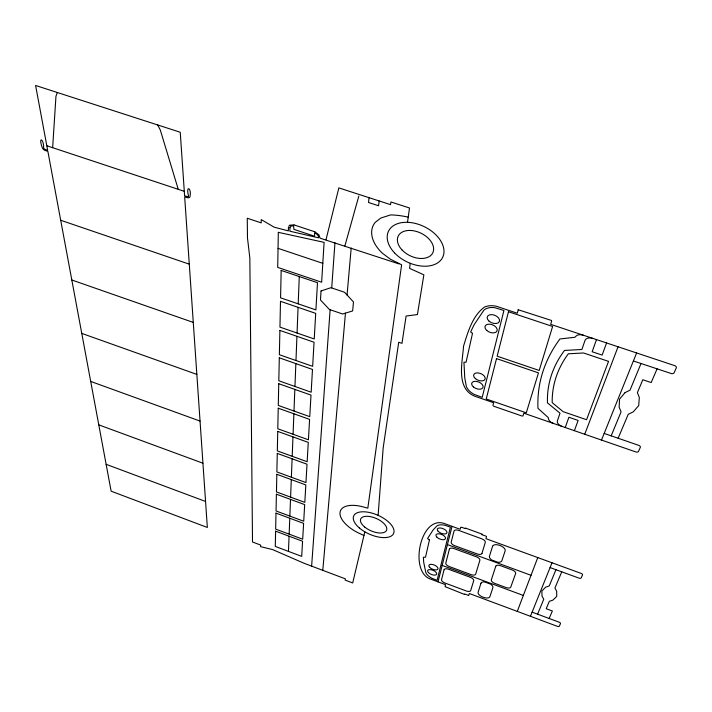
<?xml version="1.0" encoding="UTF-8"?>
<svg xmlns="http://www.w3.org/2000/svg" width="712" height="712" viewBox="0 0 712 712"><rect width="100%" height="100%" fill="white"/><g stroke="black" fill="none" stroke-linecap="round" stroke-linejoin="round"><path stroke-width="1.07" d="M288.458 227.039L288.351 230.875L274.147 227.173L261.224 219.599L261.215 222.874L247.26 218.237L247.482 237.942L249.841 257.984L252.511 542.001L260.619 545.063L260.619 546.647L272.669 549.602L304.273 563.361L345.311 578.838L345.16 580.111L352.707 582.95L364.82 531.811M288.467 551.399L289.072 536.207M289.152 534.16L289.775 518.238M289.855 516.093L290.514 499.397M290.603 497.145L291.297 479.603M291.386 477.236L292.107 458.795M292.205 456.303L292.97 436.883M293.077 434.258L293.878 413.788M293.994 411.02L294.839 389.402M294.955 386.474L295.854 363.618M295.978 360.521L296.931 336.304M297.055 333.029L298.061 307.335M298.203 303.855L299.271 276.55M52.644 147.687L55.963 96.209L57.378 92.516M311.625 566.138L330.128 309.729M331.703 287.933L334.969 242.685M378.125 515.346L383.172 447.928L398.72 342.241L401.977 343.353L406.098 316.039L417.419 314.57L423.863 274.814L409.596 268.38L410.237 263.289M322.785 570.339L345.462 313.138M347.055 295.017L351.194 248.061M369.03 197.669L368.54 202.502L378.597 205.768L379.122 200.944M407.513 222.322L409.507 207.984L390.906 201.968L390.577 204.655L338.85 187.897L326.007 239.713M438.005 581.855L452.04 526.337M445.062 586.385L445.525 584.659L430.386 579.016C409.089 571.798 420.08 515.862 443.807 523.338L460.157 529.292L460.7 527.272M492.9 405.484L493.621 402.743L474.459 396.112C455.555 388.04 462.577 361.678 463.565 346.094C467.784 332.442 472.412 315.683 484.632 306.979C488.245 305.43 492.321 305.448 496.131 306.178L517.286 313.227L518.176 309.88M344.875 245.969L358.821 196.067M482.086 534.712L482.247 534.178L465.408 528.055L465.265 528.589L461.394 527.183M468.825 595.25L469.342 593.532L557.238 626.284A1.869 0.837 19.5 0 0 559.329 626.168L560.495 623.605A1.878 0.845 19.4 0 0 559.089 622.181L532.113 612.142M486.518 536.67L485.913 538.681L581.045 573.356A2.011 0.97 18.8 0 1 582.532 574.94L581.197 577.895A2.002 0.961 18.8 0 1 578.918 578.091L550.082 567.562M523 415.915L523.818 413.191L635.683 451.889A2.367 1.335 16.7 0 0 638.468 451.444L640.328 447.332A2.376 1.353 16.6 0 0 638.637 445.32L604.177 433.43M551.667 321.014L550.661 324.343L674.513 365.576A2.608 1.611 14.8 0 1 676.311 367.89L674.086 372.803A2.599 1.593 14.9 0 1 670.971 373.444L633.386 360.984M481.953 553.411L485.272 542.464A4.521 2.207 21.2 0 0 481.668 538.779L458.795 530.44A4.494 2.198 21.7 0 0 454.034 531.063L451.185 542.135A4.432 2.136 21.8 0 0 454.772 545.73L477.173 553.945A4.459 2.145 21.2 0 0 481.944 553.411M565.248 427.52L568.888 417.259L578.135 420.445L574.379 430.68M596.478 339.597L592.162 351.755L602.13 355.092L606.588 342.962M517.268 611.394L537.765 557.585M584.73 434.258L618.052 346.78M530.431 616.298L552.014 562.774M601.498 440.06L636.617 352.965M537.596 614.18L543.754 599.255L542.001 596.086L541.885 590.96L545.632 587.186L549.255 585.923L555.947 569.698M611.172 435.842L621.087 411.83L619.129 407.122L619.582 399.112L625.011 392.677M641.049 363.449L630.031 390.14L625.029 392.659M561.768 571.825L554.942 588.014L556.686 591.263L556.713 596.425L552.913 600.118L549.326 601.32L546.211 608.716L552.37 610.994L549.139 618.479M618.132 438.245L628.251 414.277L633.173 411.91L638.7 405.609L639.314 397.492L637.382 392.632L642.82 379.736L651.168 382.549L657.105 368.816M288.885 226.078L289.793 225.241M518.238 309.756L551.399 320.436M289.846 225.215L293.976 224.894M468.416 595.365L464.624 593.977L464.455 594.413L445.347 586.759M522.252 416.102L493.478 406.143M294.083 224.93L314.775 231.783M46.823 145.764L184.292 191.323M398.907 263.885L320.08 238.173L318.914 234.844L314.9 231.818M278.045 248.346L322.803 263.342M60.689 220.257L189.285 264.161M71.814 279.994L193.281 322.42M81.755 333.394L196.85 374.405M90.7 381.427L200.045 421.086M482.131 534.73L486.056 536.163M447.421 544.6L531.019 575.296M98.781 424.859L202.938 463.218M442.17 565.399L523.338 595.446M106.133 464.313L205.554 501.453M363.939 535.495L357.54 532.514A27.848 13.225 23.9 0 1 340.042 512.391A27.848 13.225 23.9 0 1 360.957 506.339L367.819 508.181L401.613 264.784L390.327 259.159L382.549 253.338A31.675 20.577 26.2 0 1 380.208 251.033A35.44 23.069 26.1 0 1 373.907 224.191A31.755 20.675 26.3 0 1 375.295 222.295L380.867 218.023L390.639 214.908A69.625 44.447 25.5 0 1 408.234 217.151M157.699 124.965L160.298 130.011L178.249 189.321M553.464 423.444A6.399 3.676 19.2 0 1 548.614 419.377L548.222 417.552L537.961 408.323A325.446 183.482 10.3 0 1 559.908 338.965L574.842 337.283L576.426 335.788A6.995 4.388 18.2 0 1 583.448 335.254M593.114 338.476A7.013 4.397 17.9 0 0 585.006 340.425L581.9 349.467L564.518 350.446A238.378 137.016 12.2 0 0 547.466 402.885L560.006 413.2L557.362 420.917A6.417 3.685 18.9 0 0 562.204 426.47M278.33 232.335L277.707 267.392L321.637 282.228L324.102 242.356L278.33 232.335M275.615 531.17L275.286 546.433L301.701 556.375L302.573 541.254L275.615 531.17M275.998 513.121L275.66 529.114L302.689 539.215L303.606 523.373L275.998 513.121M276.398 494.19L276.042 510.967L303.73 521.237L304.683 504.621L276.398 494.19M276.826 474.308L276.452 491.921L304.816 502.378L305.822 484.925L276.826 474.308M277.271 453.402L276.87 471.931L305.955 482.567L307.014 464.206L277.271 453.402M277.733 431.401L277.324 450.901L307.157 461.732L308.269 442.392L277.733 431.401M278.232 408.198L277.796 428.766L308.421 439.785L309.595 419.395L278.232 408.198M278.748 383.715L278.285 405.422L309.756 416.645L311.002 395.115L278.748 383.715M279.3 357.825L278.81 380.778L311.171 392.205L312.479 369.439L279.3 357.825M279.887 330.413L279.371 354.718L312.657 366.351L314.045 342.241L279.887 330.413M280.501 301.327L279.958 327.12L314.232 338.965L315.71 313.378L280.501 301.327M281.16 270.427L280.581 297.83L315.914 309.907L317.481 282.7L281.16 270.427M289.953 227.644L289.855 231.213L318.558 237.826L318.531 236.767A5.153 3.222 29.3 0 0 315.176 233.091L314.713 232.877L314.544 236.215L293.931 229.38L293.602 225.944A5.144 3.195 30 0 0 290.051 227.324L289.953 227.644M321.023 290.959L320.462 300.001L329.407 309.48L342.65 313.992L352.636 310.939L353.49 301.959L344.501 292.258L330.964 287.684L321.103 290.932M188.52 195.951L188.511 196.094A1.62 0.97 33.5 0 1 188.351 196.432A1.664 0.997 33.5 0 1 188.004 196.628A1.7 1.015 33.5 0 1 187.327 196.628L184.595 195.729L180.243 132.254L35.6 85.476L47.66 150.259L45.221 149.449A1.682 0.935 37.1 0 1 43.601 147.847C44.046 138.92 37.887 135.77 42.302 147.731A3.32 1.842 37.1 0 0 45.016 150.419L47.873 151.389L111.134 491.191L207.343 527.467L184.666 196.832L187.986 197.856L189.641 197.411A3.329 1.985 33.5 0 0 189.988 196.485C191.857 188.137 185.547 184.364 188.52 195.951M518.425 550.278L518.425 550.278M472.501 333.376L466.066 362.23L463.957 362.212L464.749 377.787L466.351 386.465A14.498 8.428 21.7 0 0 474.041 394.359L482.211 397.349L503.927 310.512L494.849 307.682A15.611 9.79 21.6 0 0 483.84 310.236L474.094 324.77L470.632 331.988L472.501 333.376M429.443 539.936L425.509 557.229L423.382 557.238L423.676 562.204L425.785 572.377A10.938 5.02 22.1 0 0 431.908 578.286L437.088 580.307L450.429 527.147L444.804 525.207A11.588 5.643 22 0 0 436.492 526.31L432.958 530.191L427.565 538.575L429.443 539.936M496.522 358.617L486.234 398.978L526.293 412.827L538.468 372.874L496.522 358.617M508.475 311.74L497.145 356.187L539.198 370.462L552.619 326.452L508.475 311.74M444.092 569.716L441.529 579.693A4.21 1.922 21.9 0 0 444.964 583.03L466.209 590.942A4.236 1.931 21.4 0 0 470.703 590.551L473.702 580.689A4.29 1.985 21.4 0 0 470.258 577.281L448.587 569.253A4.272 1.976 21.9 0 0 444.101 569.716M449.388 549.139L445.792 563.103A4.308 2.02 21.9 0 0 449.299 566.556L471.05 574.602A4.334 2.02 21.4 0 0 475.669 574.148L479.861 560.344A4.414 2.1 21.3 0 0 476.337 556.784L454.025 548.596A4.388 2.091 21.8 0 0 449.397 549.139M480.947 583.288L478.108 592.331A6.274 2.866 21.1 0 0 483.11 597.234A6.274 2.866 21.1 0 0 489.874 596.709L492.864 587.712A6.355 2.937 21 0 0 490.684 584.178L484.703 581.962A6.355 2.937 21 0 0 480.947 583.297M492.588 546.246L489.438 556.25A6.604 3.168 20.8 0 0 491.698 559.997L497.875 562.258A6.604 3.168 20.8 0 0 501.835 560.798L505.155 550.839A6.693 3.257 20.7 0 0 499.877 545.428A6.693 3.257 20.7 0 0 492.588 546.246M495.792 566.2L491.307 579.924A4.37 2.038 20.8 0 0 494.76 583.368L505.965 587.516A4.379 2.038 20.5 0 0 510.753 587.115L515.639 573.498A4.468 2.118 20.4 0 0 512.151 569.947L500.643 565.72A4.459 2.118 20.7 0 0 495.792 566.2M608.546 361.376L586.563 419.733L563.174 411.687L552.209 402.654L552.201 399.423A232.78 133.749 12.2 0 1 566.28 356.676L568.354 353.802L583.511 352.974L608.546 361.376M359.471 528.046A21.805 10.369 23.7 0 0 393.433 533.84A21.805 10.369 23.7 0 0 368.033 512.213A21.805 10.369 23.7 0 0 359.471 528.046M394.528 252.876A30.064 19.607 25.7 0 0 442.633 257.424A30.064 19.607 25.7 0 0 409.649 222.456A30.064 19.607 25.7 0 0 394.528 252.876M428.384 572.537A4.859 2.234 22.2 0 0 436.287 574.673A4.859 2.234 22.2 0 0 431.784 569.885A4.859 2.234 22.2 0 0 428.384 572.537M438.129 531.259A5.135 2.501 22.1 0 0 446.504 533.422A5.135 2.501 22.1 0 0 441.778 528.215A5.135 2.501 22.1 0 0 438.129 531.259M429.621 567.313A4.895 2.269 22.2 0 0 437.586 569.449A4.895 2.269 22.2 0 0 433.047 564.607A4.895 2.269 22.2 0 0 429.621 567.313M436.767 537.026A5.1 2.465 22.1 0 0 445.08 539.18A5.1 2.465 22.1 0 0 440.381 534.036A5.1 2.465 22.1 0 0 436.767 537.026M486.777 330.502A6.426 3.978 21.7 0 0 497.038 330.955A6.426 3.978 21.7 0 0 489.438 324.138A6.426 3.978 21.7 0 0 486.777 330.502M489.011 321.112A6.488 4.058 21.7 0 0 499.379 321.521A6.488 4.058 21.7 0 0 491.716 314.615A6.488 4.058 21.7 0 0 489.011 321.112M475.367 378.615A6.105 3.587 21.8 0 0 485.059 379.229A6.105 3.587 21.8 0 0 477.814 372.892A6.105 3.587 21.8 0 0 475.367 378.615M473.391 386.928A6.052 3.524 21.8 0 0 482.985 387.568A6.052 3.524 21.8 0 0 475.803 381.32A6.052 3.524 21.8 0 0 473.391 386.928M364.775 527.094A14.115 6.711 23.7 0 0 386.527 530.36A14.115 6.711 23.7 0 0 369.546 516.494A14.115 6.711 23.7 0 0 364.775 527.094M401.897 249.796A19.197 12.522 25.7 0 0 432.7 253A19.197 12.522 25.7 0 0 411.919 230.555A19.197 12.522 25.7 0 0 401.897 249.796"/></g></svg>
